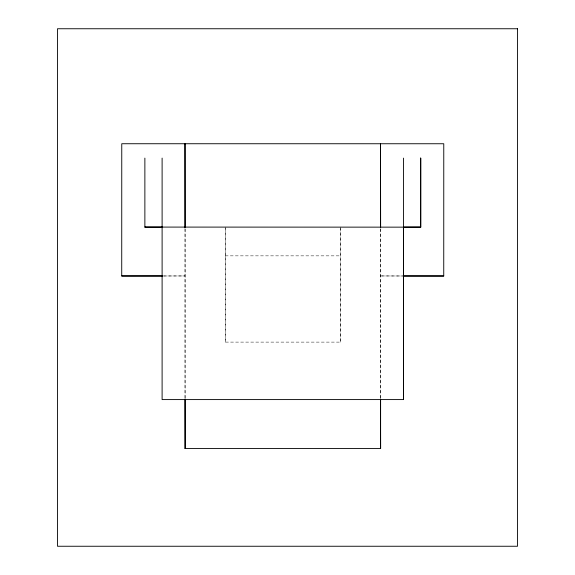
<?xml version="1.0" encoding="UTF-8"?>
<svg xmlns="http://www.w3.org/2000/svg" width="575" height="575" viewBox="0 0 575 575"><rect width="100%" height="100%" fill="white"/><g stroke="black" fill="none" stroke-linecap="round" stroke-linejoin="round"><path stroke-width="0.43" stroke-dasharray="2.88 2.16" d="M184.985 228.627L184.992 398.144M185.114 398.324L185.128 228.915M340.256 227.111L340.242 342.111L225.242 342.103L225.249 227.103M225.242 342.103L225.256 227.98M340.242 342.111L340.249 228.009M380.485 228.627L380.492 398.144M380.614 398.324L380.636 228.915M225.263 255.853L340.263 255.861M162.718 275.971L184.992 275.957L163.595 275.986M380.492 275.957L402.744 275.986L380.492 275.957"/><path stroke-width="0.86" d="M121.742 275.986L162.718 275.971L121.728 275.986L121.763 143.736L443.771 143.75L443.742 276L403.636 275.986L443.742 276M184.985 227.736L184.999 143.736L185.128 227.125M185.114 399.215L185.114 448.514L184.992 399.043M380.485 227.729L380.506 143.736L380.636 227.125M184.992 448.457L380.614 448.514L380.614 399.215M403.463 158.111L403.449 399.582L403.463 227.082M420.72 227.154L420.713 158.06L420.72 227.154L144.871 227.082L162.121 227.096M403.463 227.089L420.713 227.053M403.47 399.582L162.107 399.589L162.114 158.096M380.614 448.514L380.492 399.043M144.871 158.111L144.871 227.111M517.5 28.75L57.5 28.75L57.5 546.25L517.5 546.25L517.5 28.75"/></g></svg>
